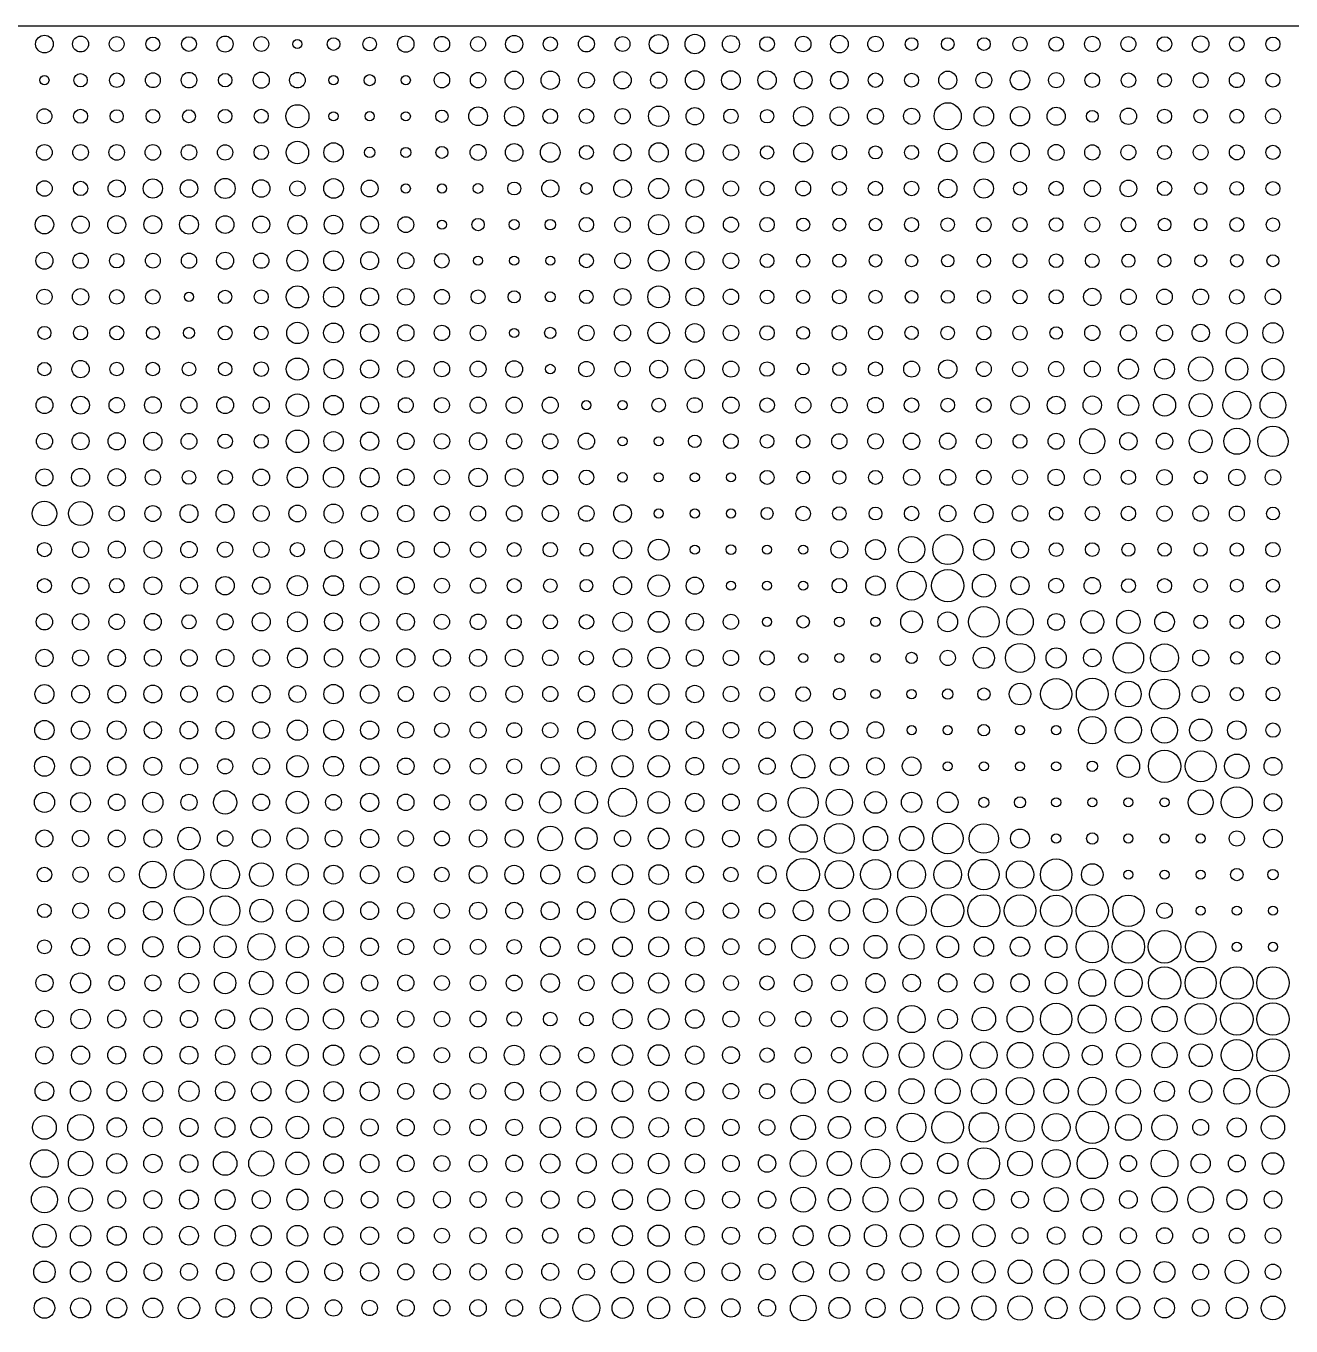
# Model space of a CAD drawing. Header units: millimetres. Extents: x 0 to 15650, y 0 to 8040.
# Drawn here: x 3940 to 5883, y 6044 to 8040 of the extents above; entities that cross this region are included whole.
import ezdxf

# ---------------------------------------------------------------- set-up
doc = ezdxf.new("R2010")
doc.units = ezdxf.units.MM
doc.layers.add('Default', color=7, linetype='Continuous', true_color=0x000000)

msp = doc.modelspace()

# ---------------------------------------------------------------- linework, layer by layer
at = {"layer": 'Default', "color": 0}
msp.add_lwpolyline([(0, 8040), (0, 0), (15650, 0), (15650, 8040)], close=True, dxfattribs=at)
for centre, radius in [((3968, 8012.3), 13.6), ((4245.5, 8012.3), 12.3), ((4523, 8012.3), 12.6), ((4689.5, 8012.3), 13.2), ((4911.4, 8012.3), 14.6), ((4966.9, 8012.3), 15), ((5022.4, 8012.3), 13.1), ((5188.9, 8012.3), 13.6), ((5743.9, 8012.3), 12.6), ((4023.5, 8012.3), 12.2), ((4079, 8012.3), 11.4), ((4134.5, 8012.3), 10.7), ((4190, 8012.3), 11.3), ((4301, 8012.3), 11.4), ((4356.5, 8012.3), 7), ((4412, 8012.3), 9.68), ((4467.5, 8012.3), 10.5), ((4578.5, 8012.3), 11.8), ((4634, 8012.3), 11.4), ((4744.9, 8012.3), 10.9), ((4800.4, 8012.3), 12.2), ((4855.9, 8012.3), 11.4), ((5077.9, 8012.3), 11.3), ((5133.4, 8012.3), 11.9), ((5244.4, 8012.3), 11.9), ((5299.9, 8012.3), 9.68), ((5355.4, 8012.3), 9.75), ((5410.9, 8012.3), 9.75), ((5466.4, 8012.3), 11), ((5521.9, 8012.3), 11.1), ((5577.4, 8012.3), 11.9), ((5632.9, 8012.3), 11.5), ((5688.4, 8012.3), 11.3), ((5799.4, 8012.3), 11.2), ((5854.9, 8012.3), 10.8), ((4023.5, 7956.8), 10.3), ((4079, 7956.8), 11.2), ((4134.5, 7956.8), 11.4), ((4190, 7956.8), 12), ((4245.5, 7956.8), 10.4), ((4301, 7956.8), 12.4), ((4356.5, 7956.8), 12), ((4467.5, 7956.8), 8.55), ((4578.5, 7956.8), 11.8), ((4634, 7956.8), 11.8), ((4689.5, 7956.8), 13.9), ((4744.9, 7956.8), 14.1), ((4800.4, 7956.8), 12.2), ((4855.9, 7956.8), 13.3), ((4911.4, 7956.8), 12.5), ((4966.9, 7956.8), 14.4), ((5022.4, 7956.8), 14.4), ((5077.9, 7956.8), 14.2), ((5133.4, 7956.8), 13.6), ((5188.9, 7956.8), 13.5), ((5244.4, 7956.8), 11.1), ((5299.9, 7956.8), 10.7), ((5355.4, 7956.8), 13.9), ((5410.9, 7956.8), 12.2), ((5466.4, 7956.8), 14.9), ((5521.9, 7956.8), 11.7), ((5577.4, 7956.8), 11.2), ((5632.9, 7956.8), 11.2), ((5688.4, 7956.8), 10.5), ((5743.9, 7956.8), 11.4), ((5799.4, 7956.8), 11.4), ((5854.9, 7956.8), 10.7), ((3968, 7956.8), 7), ((4412, 7956.8), 7), ((4523, 7956.8), 7), ((3968, 7901.4), 11.4), ((4023.5, 7901.4), 10.7), ((4079, 7901.4), 10.1), ((4134.5, 7901.4), 10.5), ((4190, 7901.4), 9.96), ((4245.5, 7901.4), 10.5), ((4301, 7901.4), 10.7), ((4356.5, 7901.4), 17.8), ((4412, 7901.4), 7), ((4467.5, 7901.4), 7.14), ((4523, 7901.4), 7), ((4578.5, 7901.4), 9.54), ((4634, 7901.4), 14.4), ((4689.5, 7901.4), 14.8), ((4744.9, 7901.4), 11.3), ((4800.4, 7901.4), 11.2), ((4855.9, 7901.4), 11.7), ((4911.4, 7901.4), 15.6), ((4966.9, 7901.4), 13.4), ((5022.4, 7901.4), 11.1), ((5077.9, 7901.4), 10.3), ((5133.4, 7901.4), 14.8), ((5188.9, 7901.4), 14.3), ((5244.4, 7901.4), 12.3), ((5299.9, 7901.4), 12.4), ((5355.4, 7901.4), 20.8), ((5410.9, 7901.4), 15), ((5466.4, 7901.4), 14.8), ((5521.9, 7901.4), 13.9), ((5577.4, 7901.4), 9.05), ((5632.9, 7901.4), 12.6), ((5688.4, 7901.4), 10.9), ((5743.9, 7901.4), 10.5), ((5799.4, 7901.4), 10.7), ((5854.9, 7901.4), 11.4), ((3968, 7845.9), 12), ((4023.5, 7845.9), 11.9), ((4079, 7845.9), 11.9), ((4134.5, 7845.9), 11.9), ((4190, 7845.9), 11.8), ((4245.5, 7845.9), 11.7), ((4301, 7845.9), 11.1), ((4356.5, 7845.9), 17.3), ((4412, 7845.9), 14.9), ((4467.5, 7845.9), 7.92), ((4523, 7845.9), 7.78), ((4578.5, 7845.9), 9.12), ((4634, 7845.9), 12.2), ((4689.5, 7845.9), 13.5), ((4744.9, 7845.9), 15.1), ((4800.4, 7845.9), 10.7), ((4855.9, 7845.9), 13.1), ((4911.4, 7845.9), 14.8), ((4966.9, 7845.9), 13.6), ((5022.4, 7845.9), 11.9), ((5077.9, 7845.9), 10.2), ((5133.4, 7845.9), 14.6), ((5188.9, 7845.9), 11.2), ((5244.4, 7845.9), 10.1), ((5299.9, 7845.9), 10.8), ((5355.4, 7845.9), 14), ((5410.9, 7845.9), 15.3), ((5466.4, 7845.9), 14.3), ((5521.9, 7845.9), 12.3), ((5577.4, 7845.9), 11.7), ((5632.9, 7845.9), 11.4), ((5688.4, 7845.9), 10.7), ((5743.9, 7845.9), 11.4), ((5799.4, 7845.9), 11.4), ((5854.9, 7845.9), 10.9), ((4134.5, 7790.5), 14.8), ((4245.5, 7790.5), 15.4), ((4412, 7790.5), 15.1), ((4911.4, 7790.5), 15.5), ((5410.9, 7790.5), 14.8), ((3968, 7790.5), 11.9), ((4023.5, 7790.5), 11), ((4079, 7790.5), 13.2), ((4190, 7790.5), 13.4), ((4301, 7790.5), 13.4), ((4356.5, 7790.5), 11.7), ((4467.5, 7790.5), 12.9), ((4523, 7790.5), 7), ((4578.5, 7790.5), 7), ((4634, 7790.5), 7.49), ((4689.5, 7790.5), 9.96), ((4744.9, 7790.5), 13.2), ((4800.4, 7790.5), 8.98), ((4855.9, 7790.5), 13.6), ((4966.9, 7790.5), 13.6), ((5022.4, 7790.5), 11.7), ((5077.9, 7790.5), 11.1), ((5133.4, 7790.5), 11.4), ((5188.9, 7790.5), 10.8), ((5244.4, 7790.5), 11), ((5299.9, 7790.5), 11.2), ((5355.4, 7790.5), 14.2), ((5466.4, 7790.5), 10), ((5521.9, 7790.5), 11), ((5577.4, 7790.5), 12.4), ((5632.9, 7790.5), 12.8), ((5688.4, 7790.5), 11), ((5743.9, 7790.5), 9.47), ((5799.4, 7790.5), 10.5), ((5854.9, 7790.5), 10.7), ((3968, 7735), 14.2), ((4023.5, 7735), 13.2), ((4079, 7735), 13.8), ((4134.5, 7735), 13.8), ((4190, 7735), 14.5), ((4245.5, 7735), 13.6), ((4301, 7735), 13.1), ((4356.5, 7735), 14.5), ((4412, 7735), 14.3), ((4467.5, 7735), 13.4), ((4523, 7735), 12.2), ((4800.4, 7735), 11.1), ((4855.9, 7735), 11.9), ((4911.4, 7735), 15.6), ((4966.9, 7735), 13.5), ((5022.4, 7735), 11.6), ((5077.9, 7735), 11.1), ((5133.4, 7735), 10), ((5299.9, 7735), 10.8), ((5355.4, 7735), 10.4), ((5410.9, 7735), 11.2), ((5466.4, 7735), 10.8), ((5521.9, 7735), 10.5), ((5577.4, 7735), 11.4), ((5632.9, 7735), 11.2), ((5799.4, 7735), 10.7), ((5854.9, 7735), 10.3), ((4578.5, 7735), 7), ((4634, 7735), 9.47), ((4689.5, 7735), 7.78), ((4744.9, 7735), 8.06), ((5188.9, 7735), 9.96), ((5244.4, 7735), 9.68), ((5688.4, 7735), 9.75), ((5743.9, 7735), 9.54), ((3968, 7679.6), 13.1), ((4023.5, 7679.6), 11.7), ((4079, 7679.6), 11.1), ((4134.5, 7679.6), 11.4), ((4190, 7679.6), 11.7), ((4245.5, 7679.6), 13.1), ((4301, 7679.6), 11.7), ((4356.5, 7679.6), 16), ((4412, 7679.6), 15.1), ((4467.5, 7679.6), 13.8), ((4523, 7679.6), 12.4), ((4578.5, 7679.6), 11.2), ((4634, 7679.6), 7), ((4689.5, 7679.6), 7), ((4744.9, 7679.6), 7), ((4800.4, 7679.6), 10.7), ((4855.9, 7679.6), 12), ((4911.4, 7679.6), 16), ((4966.9, 7679.6), 14), ((5022.4, 7679.6), 12), ((5077.9, 7679.6), 10.5), ((5133.4, 7679.6), 10.1), ((5188.9, 7679.6), 10.1), ((5244.4, 7679.6), 9.68), ((5299.9, 7679.6), 9.33), ((5355.4, 7679.6), 9.47), ((5410.9, 7679.6), 10.2), ((5466.4, 7679.6), 10.7), ((5521.9, 7679.6), 10.5), ((5577.4, 7679.6), 10.5), ((5632.9, 7679.6), 10.1), ((5688.4, 7679.6), 9.82), ((5743.9, 7679.6), 9.19), ((5799.4, 7679.6), 9.68), ((5854.9, 7679.6), 9.26), ((3968, 7624.1), 11.7), ((4023.5, 7624.1), 12.6), ((4079, 7624.1), 11.2), ((4134.5, 7624.1), 11.2), ((4190, 7624.1), 7), ((4245.5, 7624.1), 10.3), ((4301, 7624.1), 10.7), ((4356.5, 7624.1), 17), ((4412, 7624.1), 15.4), ((4467.5, 7624.1), 13.8), ((4523, 7624.1), 12.7), ((4578.5, 7624.1), 11.4), ((4634, 7624.1), 10.7), ((4689.5, 7624.1), 9.33), ((4744.9, 7624.1), 7.64), ((4800.4, 7624.1), 10.4), ((4855.9, 7624.1), 12.8), ((4911.4, 7624.1), 16.7), ((4966.9, 7624.1), 13.8), ((5022.4, 7624.1), 11.8), ((5077.9, 7624.1), 10.5), ((5133.4, 7624.1), 10.2), ((5188.9, 7624.1), 10.7), ((5244.4, 7624.1), 10.1), ((5299.9, 7624.1), 9.68), ((5355.4, 7624.1), 9.89), ((5410.9, 7624.1), 9.96), ((5466.4, 7624.1), 10.8), ((5521.9, 7624.1), 10.9), ((5577.4, 7624.1), 13.3), ((5632.9, 7624.1), 11.9), ((5688.4, 7624.1), 11.9), ((5743.9, 7624.1), 12), ((5799.4, 7624.1), 11.2), ((5854.9, 7624.1), 11.8), ((3968, 7568.7), 10), ((4023.5, 7568.7), 10.8), ((4079, 7568.7), 10.7), ((4134.5, 7568.7), 9.96), ((4190, 7568.7), 8.62), ((4245.5, 7568.7), 10.7), ((4301, 7568.7), 10.5), ((4356.5, 7568.7), 16.4), ((4412, 7568.7), 15.2), ((4467.5, 7568.7), 14), ((4523, 7568.7), 12.6), ((4578.5, 7568.7), 11.8), ((4634, 7568.7), 11.9), ((4689.5, 7568.7), 7), ((4744.9, 7568.7), 8.62), ((4800.4, 7568.7), 11.9), ((4855.9, 7568.7), 12.4), ((4911.4, 7568.7), 16.4), ((4966.9, 7568.7), 14.3), ((5022.4, 7568.7), 11.9), ((5077.9, 7568.7), 11.1), ((5133.4, 7568.7), 9.82), ((5188.9, 7568.7), 11.2), ((5244.4, 7568.7), 10.7), ((5299.9, 7568.7), 10.2), ((5355.4, 7568.7), 10.4), ((5410.9, 7568.7), 10.8), ((5466.4, 7568.7), 11), ((5521.9, 7568.7), 9.61), ((5577.4, 7568.7), 11.7), ((5632.9, 7568.7), 12.2), ((5688.4, 7568.7), 12.3), ((5743.9, 7568.7), 13.3), ((5799.4, 7568.7), 16), ((5854.9, 7568.7), 15.6), ((4023.5, 7513.2), 13.2), ((4356.5, 7513.2), 17), ((4412, 7513.2), 14.8), ((4467.5, 7513.2), 13.9), ((4523, 7513.2), 12.7), ((4634, 7513.2), 12.2), ((4689.5, 7513.2), 12.9), ((4911.4, 7513.2), 13.6), ((4966.9, 7513.2), 14.6), ((5022.4, 7513.2), 12.3), ((5299.9, 7513.2), 12.2), ((5355.4, 7513.2), 14.1), ((5577.4, 7513.2), 12.2), ((5632.9, 7513.2), 15.3), ((5688.4, 7513.2), 15.3), ((5743.9, 7513.2), 18.6), ((5799.4, 7513.2), 17), ((5854.9, 7513.2), 16.8), ((3968, 7513.2), 10.3), ((4079, 7513.2), 10.4), ((4134.5, 7513.2), 10.4), ((4190, 7513.2), 10.4), ((4245.5, 7513.2), 10.4), ((4301, 7513.2), 11.2), ((4578.5, 7513.2), 11.8), ((4744.9, 7513.2), 7.35), ((4800.4, 7513.2), 11.8), ((4855.9, 7513.2), 11.8), ((5077.9, 7513.2), 11.1), ((5133.4, 7513.2), 9.05), ((5188.9, 7513.2), 10.1), ((5244.4, 7513.2), 10.9), ((5410.9, 7513.2), 11.4), ((5466.4, 7513.2), 11.4), ((5521.9, 7513.2), 11.7), ((3968, 7457.8), 12.9), ((4023.5, 7457.8), 13.7), ((4079, 7457.8), 11.8), ((4134.5, 7457.8), 12.8), ((4190, 7457.8), 12.3), ((4245.5, 7457.8), 12.9), ((4301, 7457.8), 12.4), ((4356.5, 7457.8), 17.3), ((4412, 7457.8), 15), ((4467.5, 7457.8), 13.8), ((4523, 7457.8), 11.4), ((4578.5, 7457.8), 11.6), ((4634, 7457.8), 12.3), ((4689.5, 7457.8), 12.4), ((4744.9, 7457.8), 12.3), ((4911.4, 7457.8), 10.5), ((4966.9, 7457.8), 11.5), ((5022.4, 7457.8), 12.5), ((5077.9, 7457.8), 11.2), ((5133.4, 7457.8), 11.8), ((5188.9, 7457.8), 12), ((5244.4, 7457.8), 12), ((5299.9, 7457.8), 11.2), ((5355.4, 7457.8), 10.5), ((5410.9, 7457.8), 11.2), ((5466.4, 7457.8), 14.1), ((5521.9, 7457.8), 13.8), ((5577.4, 7457.8), 14.1), ((5632.9, 7457.8), 15.9), ((5688.4, 7457.8), 16.9), ((5743.9, 7457.8), 17.7), ((5799.4, 7457.8), 21.3), ((5854.9, 7457.8), 19.8), ((4800.4, 7457.8), 7), ((4855.9, 7457.8), 7), ((5854.9, 7402.3), 23.4), ((3968, 7402.3), 12.4), ((4023.5, 7402.3), 13.1), ((4079, 7402.3), 13.2), ((4134.5, 7402.3), 14), ((4190, 7402.3), 12.2), ((4245.5, 7402.3), 11.1), ((4301, 7402.3), 10.7), ((4356.5, 7402.3), 17.3), ((4412, 7402.3), 14.9), ((4467.5, 7402.3), 14.1), ((4523, 7402.3), 12.7), ((4578.5, 7402.3), 11.9), ((4634, 7402.3), 13.1), ((4689.5, 7402.3), 11.7), ((4744.9, 7402.3), 11.7), ((4800.4, 7402.3), 12.5), ((4855.9, 7402.3), 7), ((4911.4, 7402.3), 7), ((4966.9, 7402.3), 9.68), ((5022.4, 7402.3), 11.3), ((5077.9, 7402.3), 10.5), ((5133.4, 7402.3), 10.4), ((5188.9, 7402.3), 11.7), ((5244.4, 7402.3), 11.9), ((5299.9, 7402.3), 12.6), ((5355.4, 7402.3), 12.5), ((5410.9, 7402.3), 11.4), ((5466.4, 7402.3), 10.7), ((5521.9, 7402.3), 12.3), ((5577.4, 7402.3), 19.3), ((5632.9, 7402.3), 13.4), ((5688.4, 7402.3), 12.5), ((5743.9, 7402.3), 17.5), ((5799.4, 7402.3), 20), ((3968, 7346.9), 13.1), ((4023.5, 7346.9), 13.8), ((4079, 7346.9), 13.4), ((4134.5, 7346.9), 11.7), ((4190, 7346.9), 10.5), ((4245.5, 7346.9), 11.1), ((4301, 7346.9), 12.8), ((4356.5, 7346.9), 15.6), ((4412, 7346.9), 15.5), ((4467.5, 7346.9), 14.6), ((4523, 7346.9), 12.7), ((4578.5, 7346.9), 11.4), ((4634, 7346.9), 14.1), ((4689.5, 7346.9), 13.6), ((4744.9, 7346.9), 11.3), ((4800.4, 7346.9), 11.2), ((4855.9, 7346.9), 7.35), ((4911.4, 7346.9), 7), ((4966.9, 7346.9), 7), ((5022.4, 7346.9), 7.07), ((5077.9, 7346.9), 10.7), ((5133.4, 7346.9), 9.68), ((5188.9, 7346.9), 10.2), ((5244.4, 7346.9), 10.7), ((5299.9, 7346.9), 12.4), ((5355.4, 7346.9), 12.2), ((5410.9, 7346.9), 11.3), ((5466.4, 7346.9), 11.4), ((5521.9, 7346.9), 12.5), ((5577.4, 7346.9), 12.3), ((5632.9, 7346.9), 11), ((5688.4, 7346.9), 11.9), ((5743.9, 7346.9), 10), ((5799.4, 7346.9), 12.5), ((5854.9, 7346.9), 11.9), ((3968, 7291.4), 18.9), ((4023.5, 7291.4), 18.4), ((4412, 7291.4), 14.6), ((4079, 7291.4), 11.6), ((4134.5, 7291.4), 12.3), ((4190, 7291.4), 13.8), ((4245.5, 7291.4), 13.9), ((4301, 7291.4), 12.2), ((4356.5, 7291.4), 12.9), ((4467.5, 7291.4), 12.4), ((4523, 7291.4), 12.6), ((4578.5, 7291.4), 11.4), ((4634, 7291.4), 11.6), ((4689.5, 7291.4), 11.9), ((4744.9, 7291.4), 12.4), ((4800.4, 7291.4), 11.9), ((4855.9, 7291.4), 13.6), ((4911.4, 7291.4), 7), ((4966.9, 7291.4), 7), ((5022.4, 7291.4), 7), ((5077.9, 7291.4), 9.26), ((5133.4, 7291.4), 11.2), ((5188.9, 7291.4), 10.4), ((5244.4, 7291.4), 9.89), ((5299.9, 7291.4), 11.1), ((5355.4, 7291.4), 12.6), ((5410.9, 7291.4), 14.2), ((5466.4, 7291.4), 11.9), ((5521.9, 7291.4), 10.3), ((5577.4, 7291.4), 11), ((5632.9, 7291.4), 11.1), ((5688.4, 7291.4), 11.8), ((5743.9, 7291.4), 11.9), ((5799.4, 7291.4), 11.5), ((5854.9, 7291.4), 9.89), ((3968, 7236), 10.9), ((4023.5, 7236), 12.3), ((4079, 7236), 13.1), ((4134.5, 7236), 13.4), ((4190, 7236), 12.6), ((4245.5, 7236), 11.7), ((4301, 7236), 11.9), ((4356.5, 7236), 10.9), ((4412, 7236), 13.6), ((4467.5, 7236), 13.9), ((4523, 7236), 12.6), ((4578.5, 7236), 11.6), ((4634, 7236), 11.7), ((4689.5, 7236), 10.7), ((4744.9, 7236), 11.1), ((4800.4, 7236), 10.1), ((4855.9, 7236), 14), ((4911.4, 7236), 16), ((5188.9, 7236), 13), ((5244.4, 7236), 15.3), ((5299.9, 7236), 20.1), ((5355.4, 7236), 23), ((5410.9, 7236), 16), ((5466.4, 7236), 12.9), ((5521.9, 7236), 10.6), ((5577.4, 7236), 10.5), ((5632.9, 7236), 10.1), ((5688.4, 7236), 10.2), ((5743.9, 7236), 10.2), ((5799.4, 7236), 10.3), ((5854.9, 7236), 11.1), ((4966.9, 7236), 7.07), ((5022.4, 7236), 7.56), ((5077.9, 7236), 7), ((5133.4, 7236), 7), ((3968, 7180.6), 10.8), ((4023.5, 7180.6), 12.7), ((4079, 7180.6), 11.2), ((4134.5, 7180.6), 13.6), ((4190, 7180.6), 12.9), ((4245.5, 7180.6), 14.1), ((4301, 7180.6), 13.2), ((4356.5, 7180.6), 15.5), ((4412, 7180.6), 15.3), ((4467.5, 7180.6), 14.3), ((4523, 7180.6), 13.1), ((4578.5, 7180.6), 11.4), ((4634, 7180.6), 11.7), ((4689.5, 7180.6), 10.8), ((4744.9, 7180.6), 10.4), ((4800.4, 7180.6), 9.68), ((4855.9, 7180.6), 13.8), ((4911.4, 7180.6), 16.5), ((4966.9, 7180.6), 13.1), ((5022.4, 7180.6), 7), ((5077.9, 7180.6), 7), ((5133.4, 7180.6), 7), ((5188.9, 7180.6), 11.2), ((5244.4, 7180.6), 15), ((5299.9, 7180.6), 22.1), ((5355.4, 7180.6), 24.8), ((5410.9, 7180.6), 17.6), ((5466.4, 7180.6), 14), ((5521.9, 7180.6), 11.4), ((5577.4, 7180.6), 12.6), ((5632.9, 7180.6), 10.7), ((5688.4, 7180.6), 10.9), ((5743.9, 7180.6), 10.3), ((5799.4, 7180.6), 9.82), ((5854.9, 7180.6), 10), ((5410.9, 7125.1), 23.4), ((3968, 7125.1), 12.5), ((4023.5, 7125.1), 12.6), ((4079, 7125.1), 11.9), ((4134.5, 7125.1), 12.9), ((4190, 7125.1), 11), ((4245.5, 7125.1), 12.3), ((4301, 7125.1), 13.9), ((4356.5, 7125.1), 15.2), ((4412, 7125.1), 13.7), ((4467.5, 7125.1), 14.1), ((4523, 7125.1), 13.3), ((4578.5, 7125.1), 11.7), ((4634, 7125.1), 12), ((4689.5, 7125.1), 10.9), ((4744.9, 7125.1), 10.9), ((4800.4, 7125.1), 11.2), ((4855.9, 7125.1), 14.7), ((4911.4, 7125.1), 16), ((4966.9, 7125.1), 13.3), ((5022.4, 7125.1), 11.7), ((5077.9, 7125.1), 7), ((5133.4, 7125.1), 9.54), ((5188.9, 7125.1), 7.42), ((5244.4, 7125.1), 7), ((5299.9, 7125.1), 16.7), ((5355.4, 7125.1), 15.2), ((5466.4, 7125.1), 20.4), ((5521.9, 7125.1), 12.8), ((5577.4, 7125.1), 17.5), ((5632.9, 7125.1), 18), ((5688.4, 7125.1), 15.1), ((5743.9, 7125.1), 10.3), ((5799.4, 7125.1), 10.3), ((5854.9, 7125.1), 10.2), ((5466.4, 7069.7), 22.3), ((5632.9, 7069.7), 23.4), ((5688.4, 7069.7), 21.5), ((3968, 7069.7), 13.2), ((4023.5, 7069.7), 12.2), ((4079, 7069.7), 13.3), ((4134.5, 7069.7), 13), ((4190, 7069.7), 12.7), ((4245.5, 7069.7), 13.4), ((4301, 7069.7), 12.7), ((4356.5, 7069.7), 15.1), ((4412, 7069.7), 14), ((4467.5, 7069.7), 14.4), ((4523, 7069.7), 14), ((4578.5, 7069.7), 13), ((4634, 7069.7), 13.1), ((4689.5, 7069.7), 13.4), ((4744.9, 7069.7), 11.9), ((4800.4, 7069.7), 10.9), ((4855.9, 7069.7), 14.2), ((4911.4, 7069.7), 16.5), ((4966.9, 7069.7), 12.9), ((5022.4, 7069.7), 11.8), ((5077.9, 7069.7), 11), ((5133.4, 7069.7), 7), ((5188.9, 7069.7), 7), ((5244.4, 7069.7), 7), ((5299.9, 7069.7), 8.69), ((5355.4, 7069.7), 11.7), ((5410.9, 7069.7), 16.3), ((5521.9, 7069.7), 15.5), ((5577.4, 7069.7), 13.5), ((5743.9, 7069.7), 12.3), ((5799.4, 7069.7), 9.68), ((5854.9, 7069.7), 10.2), ((3968, 7014.2), 14.6), ((4023.5, 7014.2), 13.5), ((4079, 7014.2), 13.6), ((4134.5, 7014.2), 13.7), ((4190, 7014.2), 12.6), ((4301, 7014.2), 13.6), ((4356.5, 7014.2), 12.9), ((4412, 7014.2), 14.9), ((4467.5, 7014.2), 14.2), ((4689.5, 7014.2), 12.6), ((4800.4, 7014.2), 12.2), ((4855.9, 7014.2), 14.6), ((4911.4, 7014.2), 15.7), ((4966.9, 7014.2), 13.4), ((5466.4, 7014.2), 16.6), ((5521.9, 7014.2), 23.9), ((5577.4, 7014.2), 24.5), ((5632.9, 7014.2), 19.7), ((5688.4, 7014.2), 23), ((5743.9, 7014.2), 13.1), ((4245.5, 7014.2), 12.2), ((4523, 7014.2), 11.6), ((4578.5, 7014.2), 11.4), ((4634, 7014.2), 11.9), ((4744.9, 7014.2), 11.6), ((5022.4, 7014.2), 11.9), ((5077.9, 7014.2), 11.2), ((5133.4, 7014.2), 11.3), ((5188.9, 7014.2), 8.98), ((5244.4, 7014.2), 7), ((5299.9, 7014.2), 7.14), ((5355.4, 7014.2), 7.92), ((5410.9, 7014.2), 9.47), ((5799.4, 7014.2), 10.2), ((5854.9, 7014.2), 10.5), ((3968, 6958.8), 14.9), ((4023.5, 6958.8), 14), ((4079, 6958.8), 14.3), ((4134.5, 6958.8), 13.1), ((4190, 6958.8), 13.6), ((4245.5, 6958.8), 13.8), ((4301, 6958.8), 12.8), ((4356.5, 6958.8), 15.5), ((4412, 6958.8), 15.1), ((4467.5, 6958.8), 13.9), ((4523, 6958.8), 12.3), ((4578.5, 6958.8), 11.2), ((4634, 6958.8), 12.3), ((4689.5, 6958.8), 11.4), ((4744.9, 6958.8), 11.7), ((4800.4, 6958.8), 13.4), ((4855.9, 6958.8), 15.3), ((4911.4, 6958.8), 15), ((4966.9, 6958.8), 13.2), ((5022.4, 6958.8), 11.9), ((5077.9, 6958.8), 12.5), ((5133.4, 6958.8), 13.8), ((5188.9, 6958.8), 13.4), ((5244.4, 6958.8), 12.8), ((5410.9, 6958.8), 8.76), ((5577.4, 6958.8), 21), ((5632.9, 6958.8), 20.1), ((5688.4, 6958.8), 19.8), ((5743.9, 6958.8), 17), ((5799.4, 6958.8), 14.3), ((5854.9, 6958.8), 11), ((5299.9, 6958.8), 7), ((5355.4, 6958.8), 7), ((5466.4, 6958.8), 7), ((5521.9, 6958.8), 7), ((5688.4, 6903.3), 24.9), ((5743.9, 6903.3), 23.7), ((3968, 6903.3), 15.3), ((4023.5, 6903.3), 14.6), ((4079, 6903.3), 14.1), ((4134.5, 6903.3), 13.8), ((4190, 6903.3), 13.1), ((4245.5, 6903.3), 11.6), ((4301, 6903.3), 12.9), ((4356.5, 6903.3), 16.4), ((4412, 6903.3), 15.2), ((4467.5, 6903.3), 14.1), ((4523, 6903.3), 12.7), ((4578.5, 6903.3), 11.7), ((4634, 6903.3), 12), ((4689.5, 6903.3), 11.4), ((4744.9, 6903.3), 13.5), ((4800.4, 6903.3), 15), ((4855.9, 6903.3), 16.4), ((4911.4, 6903.3), 16.4), ((4966.9, 6903.3), 13.6), ((5022.4, 6903.3), 12.3), ((5077.9, 6903.3), 12.6), ((5133.4, 6903.3), 17.9), ((5188.9, 6903.3), 14), ((5244.4, 6903.3), 13.4), ((5299.9, 6903.3), 14.3), ((5355.4, 6903.3), 7), ((5410.9, 6903.3), 7), ((5466.4, 6903.3), 7), ((5521.9, 6903.3), 7), ((5577.4, 6903.3), 7.92), ((5632.9, 6903.3), 17.2), ((5799.4, 6903.3), 18.8), ((5854.9, 6903.3), 13.7), ((4855.9, 6847.9), 21.6), ((5133.4, 6847.9), 23), ((5188.9, 6847.9), 20.3), ((5743.9, 6847.9), 19.1), ((5799.4, 6847.9), 23.8), ((3968, 6847.9), 15.5), ((4023.5, 6847.9), 15.1), ((4079, 6847.9), 12.7), ((4134.5, 6847.9), 15.5), ((4190, 6847.9), 12.4), ((4245.5, 6847.9), 17.9), ((4301, 6847.9), 12.7), ((4356.5, 6847.9), 17), ((4412, 6847.9), 12.2), ((4467.5, 6847.9), 14.1), ((4523, 6847.9), 12.6), ((4578.5, 6847.9), 11.6), ((4634, 6847.9), 12.2), ((4689.5, 6847.9), 12.7), ((4744.9, 6847.9), 16.4), ((4800.4, 6847.9), 17), ((4911.4, 6847.9), 16.7), ((4966.9, 6847.9), 14.1), ((5022.4, 6847.9), 12.7), ((5077.9, 6847.9), 13.9), ((5244.4, 6847.9), 16.7), ((5299.9, 6847.9), 15.6), ((5355.4, 6847.9), 15.8), ((5410.9, 6847.9), 7.78), ((5466.4, 6847.9), 8.62), ((5521.9, 6847.9), 7), ((5577.4, 6847.9), 7.07), ((5632.9, 6847.9), 7), ((5688.4, 6847.9), 7), ((5854.9, 6847.9), 13.5), ((4190, 6792.4), 17.2), ((4356.5, 6792.4), 16.2), ((4744.9, 6792.4), 18.9), ((4800.4, 6792.4), 16.6), ((4911.4, 6792.4), 16), ((5133.4, 6792.4), 21.2), ((5188.9, 6792.4), 22.9), ((5244.4, 6792.4), 18.6), ((5299.9, 6792.4), 18.6), ((5355.4, 6792.4), 23.5), ((5410.9, 6792.4), 22.6), ((5466.4, 6792.4), 14.6), ((3968, 6792.4), 13.1), ((4023.5, 6792.4), 12.6), ((4079, 6792.4), 12.9), ((4134.5, 6792.4), 13.8), ((4245.5, 6792.4), 11.9), ((4301, 6792.4), 13.8), ((4412, 6792.4), 12.8), ((4467.5, 6792.4), 14), ((4523, 6792.4), 11.8), ((4578.5, 6792.4), 11.4), ((4634, 6792.4), 13.3), ((4689.5, 6792.4), 13.8), ((4855.9, 6792.4), 12.4), ((4966.9, 6792.4), 13.6), ((5022.4, 6792.4), 12.8), ((5077.9, 6792.4), 13.5), ((5521.9, 6792.4), 7), ((5577.4, 6792.4), 8.76), ((5632.9, 6792.4), 7), ((5688.4, 6792.4), 7), ((5743.9, 6792.4), 7), ((5799.4, 6792.4), 11.7), ((5854.9, 6792.4), 14.3), ((3968, 6737), 11.3), ((4023.5, 6737), 11.7), ((4079, 6737), 11.4), ((4134.5, 6737), 20.5), ((4190, 6737), 22.9), ((4245.5, 6737), 22), ((4301, 6737), 18.1), ((4356.5, 6737), 16.8), ((4412, 6737), 14.5), ((4467.5, 6737), 14.2), ((4523, 6737), 12.3), ((4578.5, 6737), 11.2), ((4634, 6737), 13.6), ((4689.5, 6737), 14.3), ((4744.9, 6737), 14.7), ((4800.4, 6737), 13.1), ((4855.9, 6737), 15.5), ((4911.4, 6737), 15.1), ((4966.9, 6737), 13.1), ((5022.4, 6737), 11.2), ((5077.9, 6737), 13.9), ((5133.4, 6737), 24.9), ((5188.9, 6737), 21.6), ((5244.4, 6737), 23), ((5299.9, 6737), 21.4), ((5355.4, 6737), 21.3), ((5410.9, 6737), 23.4), ((5466.4, 6737), 21), ((5521.9, 6737), 24.2), ((5577.4, 6737), 16.6), ((5632.9, 6737), 7), ((5688.4, 6737), 7), ((5743.9, 6737), 7), ((5799.4, 6737), 9.54), ((5854.9, 6737), 7.99), ((3968, 6681.5), 10.5), ((4023.5, 6681.5), 11.9), ((4079, 6681.5), 12.2), ((4134.5, 6681.5), 14.4), ((4190, 6681.5), 22), ((4245.5, 6681.5), 22.8), ((4301, 6681.5), 17.6), ((4356.5, 6681.5), 16.7), ((4412, 6681.5), 15), ((4467.5, 6681.5), 13.7), ((4523, 6681.5), 12.5), ((4578.5, 6681.5), 11.4), ((4634, 6681.5), 13.1), ((4689.5, 6681.5), 12.9), ((4744.9, 6681.5), 13.9), ((4800.4, 6681.5), 13.7), ((4855.9, 6681.5), 17.9), ((4911.4, 6681.5), 15.2), ((4966.9, 6681.5), 13.3), ((5022.4, 6681.5), 11.7), ((5077.9, 6681.5), 11.8), ((5133.4, 6681.5), 15.3), ((5188.9, 6681.5), 15.7), ((5244.4, 6681.5), 18.5), ((5299.9, 6681.5), 22.5), ((5355.4, 6681.5), 24.7), ((5410.9, 6681.5), 24.6), ((5466.4, 6681.5), 24.4), ((5521.9, 6681.5), 24), ((5577.4, 6681.5), 24.9), ((5632.9, 6681.5), 24.1), ((5688.4, 6681.5), 11.9), ((5743.9, 6681.5), 7), ((5799.4, 6681.5), 7), ((5854.9, 6681.5), 7), ((5577.4, 6626.1), 24.6), ((5632.9, 6626.1), 24.9), ((5688.4, 6626.1), 25), ((5743.9, 6626.1), 23.3), ((3968, 6626.1), 10.7), ((4023.5, 6626.1), 13.7), ((4079, 6626.1), 12.9), ((4134.5, 6626.1), 15.6), ((4190, 6626.1), 16.7), ((4245.5, 6626.1), 16.9), ((4301, 6626.1), 20.6), ((4356.5, 6626.1), 16.9), ((4412, 6626.1), 15.3), ((4467.5, 6626.1), 13.4), ((4523, 6626.1), 12.2), ((4578.5, 6626.1), 11.9), ((4634, 6626.1), 11.7), ((4689.5, 6626.1), 11.2), ((4744.9, 6626.1), 15), ((4800.4, 6626.1), 12.5), ((4855.9, 6626.1), 15), ((4911.4, 6626.1), 15.3), ((4966.9, 6626.1), 14.3), ((5022.4, 6626.1), 12.3), ((5077.9, 6626.1), 12.4), ((5133.4, 6626.1), 17.7), ((5188.9, 6626.1), 13.7), ((5244.4, 6626.1), 17.6), ((5299.9, 6626.1), 18.9), ((5355.4, 6626.1), 16.7), ((5410.9, 6626.1), 14.9), ((5466.4, 6626.1), 14.9), ((5521.9, 6626.1), 16.5), ((5799.4, 6626.1), 7), ((5854.9, 6626.1), 7), ((4301, 6570.6), 18), ((4356.5, 6570.6), 16.7), ((5577.4, 6570.6), 20.5), ((5632.9, 6570.6), 21), ((5688.4, 6570.6), 24.9), ((5743.9, 6570.6), 24), ((5799.4, 6570.6), 25), ((5854.9, 6570.6), 25), ((3968, 6570.6), 13.2), ((4023.5, 6570.6), 15.4), ((4079, 6570.6), 11.7), ((4134.5, 6570.6), 12.3), ((4190, 6570.6), 15), ((4245.5, 6570.6), 16.5), ((4412, 6570.6), 14.7), ((4467.5, 6570.6), 12.4), ((4523, 6570.6), 12.4), ((4578.5, 6570.6), 11.4), ((4634, 6570.6), 11.9), ((4689.5, 6570.6), 12.2), ((4744.9, 6570.6), 14.2), ((4800.4, 6570.6), 11.9), ((4855.9, 6570.6), 15.8), ((4911.4, 6570.6), 15.5), ((4966.9, 6570.6), 13.9), ((5022.4, 6570.6), 11.4), ((5077.9, 6570.6), 10.9), ((5133.4, 6570.6), 13.4), ((5188.9, 6570.6), 12), ((5244.4, 6570.6), 14.7), ((5299.9, 6570.6), 13.5), ((5355.4, 6570.6), 14.1), ((5410.9, 6570.6), 14.2), ((5466.4, 6570.6), 14.1), ((5521.9, 6570.6), 16.5), ((3968, 6515.2), 13.5), ((4023.5, 6515.2), 15), ((4079, 6515.2), 13.8), ((4134.5, 6515.2), 13.4), ((4190, 6515.2), 13.2), ((4245.5, 6515.2), 14.6), ((4301, 6515.2), 17), ((4356.5, 6515.2), 16.7), ((4412, 6515.2), 15.5), ((4467.5, 6515.2), 12.9), ((4523, 6515.2), 12.5), ((4634, 6515.2), 12.2), ((4855.9, 6515.2), 14.8), ((4911.4, 6515.2), 16), ((4966.9, 6515.2), 14.2), ((5022.4, 6515.2), 12.3), ((5188.9, 6515.2), 12.2), ((5244.4, 6515.2), 17.6), ((5299.9, 6515.2), 20.9), ((5355.4, 6515.2), 15), ((5410.9, 6515.2), 18), ((5466.4, 6515.2), 19.9), ((5521.9, 6515.2), 24.2), ((5577.4, 6515.2), 21.5), ((5632.9, 6515.2), 19.6), ((5688.4, 6515.2), 19.4), ((5743.9, 6515.2), 23.7), ((5799.4, 6515.2), 24.9), ((5854.9, 6515.2), 24.9), ((4578.5, 6515.2), 11.9), ((4689.5, 6515.2), 11.2), ((4744.9, 6515.2), 10.5), ((4800.4, 6515.2), 10.5), ((5077.9, 6515.2), 11.4), ((5133.4, 6515.2), 11.7), ((3968, 6459.7), 13.3), ((4023.5, 6459.7), 13.9), ((4079, 6459.7), 13.7), ((4134.5, 6459.7), 13.7), ((4190, 6459.7), 13.8), ((4245.5, 6459.7), 14.7), ((4301, 6459.7), 14.2), ((4356.5, 6459.7), 16.7), ((4412, 6459.7), 15.6), ((4467.5, 6459.7), 14.4), ((4523, 6459.7), 12.5), ((4578.5, 6459.7), 11.7), ((4634, 6459.7), 12.7), ((4689.5, 6459.7), 15.3), ((4744.9, 6459.7), 14.8), ((4800.4, 6459.7), 11.9), ((4855.9, 6459.7), 15.7), ((4911.4, 6459.7), 16), ((4966.9, 6459.7), 14.1), ((5022.4, 6459.7), 12.9), ((5077.9, 6459.7), 11.1), ((5133.4, 6459.7), 12.4), ((5188.9, 6459.7), 11.8), ((5244.4, 6459.7), 18.8), ((5299.9, 6459.7), 18.9), ((5355.4, 6459.7), 21.8), ((5410.9, 6459.7), 20.3), ((5466.4, 6459.7), 19.7), ((5521.9, 6459.7), 19.5), ((5577.4, 6459.7), 15.3), ((5632.9, 6459.7), 18.4), ((5688.4, 6459.7), 19.3), ((5743.9, 6459.7), 17.5), ((5799.4, 6459.7), 23.9), ((5854.9, 6459.7), 25), ((5854.9, 6404.3), 24.8), ((3968, 6404.3), 14.3), ((4023.5, 6404.3), 15.6), ((4079, 6404.3), 14.8), ((4134.5, 6404.3), 15.3), ((4190, 6404.3), 15.6), ((4245.5, 6404.3), 14.7), ((4301, 6404.3), 14.8), ((4356.5, 6404.3), 17), ((4412, 6404.3), 14.9), ((4467.5, 6404.3), 14.5), ((4523, 6404.3), 12.3), ((4578.5, 6404.3), 12.2), ((4634, 6404.3), 11.9), ((4689.5, 6404.3), 13.8), ((4744.9, 6404.3), 15), ((4800.4, 6404.3), 14.6), ((4855.9, 6404.3), 15.8), ((4911.4, 6404.3), 14.9), ((4966.9, 6404.3), 13.7), ((5022.4, 6404.3), 12), ((5077.9, 6404.3), 11.6), ((5133.4, 6404.3), 18.5), ((5188.9, 6404.3), 17.1), ((5244.4, 6404.3), 15.5), ((5299.9, 6404.3), 19.3), ((5355.4, 6404.3), 19), ((5410.9, 6404.3), 19.1), ((5466.4, 6404.3), 21), ((5521.9, 6404.3), 18.8), ((5577.4, 6404.3), 21.5), ((5632.9, 6404.3), 18.6), ((5688.4, 6404.3), 15.3), ((5743.9, 6404.3), 17), ((5799.4, 6404.3), 19.8), ((4023.5, 6348.8), 19.8), ((5299.9, 6348.8), 22), ((5355.4, 6348.8), 24.2), ((5410.9, 6348.8), 22.6), ((5466.4, 6348.8), 21.8), ((5521.9, 6348.8), 21.3), ((5577.4, 6348.8), 24.8), ((5632.9, 6348.8), 19.8), ((5688.4, 6348.8), 19.4), ((3968, 6348.8), 18.2), ((4079, 6348.8), 14.8), ((4134.5, 6348.8), 14.3), ((4190, 6348.8), 14), ((4245.5, 6348.8), 15.1), ((4301, 6348.8), 15.9), ((4356.5, 6348.8), 17.2), ((4412, 6348.8), 15.1), ((4467.5, 6348.8), 13.1), ((4523, 6348.8), 13), ((4578.5, 6348.8), 11.9), ((4634, 6348.8), 12.6), ((4689.5, 6348.8), 12.6), ((4744.9, 6348.8), 15.6), ((4800.4, 6348.8), 15.2), ((4855.9, 6348.8), 16.4), ((4911.4, 6348.8), 15), ((4966.9, 6348.8), 14.1), ((5022.4, 6348.8), 12.6), ((5077.9, 6348.8), 12), ((5133.4, 6348.8), 18.8), ((5188.9, 6348.8), 17), ((5244.4, 6348.8), 15.4), ((5743.9, 6348.8), 12.2), ((5799.4, 6348.8), 14.6), ((5854.9, 6348.8), 17.9), ((3968, 6293.4), 21.2), ((4023.5, 6293.4), 18.8), ((4079, 6293.4), 15.3), ((4245.5, 6293.4), 18.1), ((4301, 6293.4), 19.3), ((4356.5, 6293.4), 17.5), ((4412, 6293.4), 15), ((4744.9, 6293.4), 14.8), ((4800.4, 6293.4), 15.1), ((4855.9, 6293.4), 15.3), ((4911.4, 6293.4), 15.8), ((4966.9, 6293.4), 14.8), ((5133.4, 6293.4), 19.8), ((5188.9, 6293.4), 18.6), ((5244.4, 6293.4), 22), ((5299.9, 6293.4), 16), ((5355.4, 6293.4), 15.6), ((5410.9, 6293.4), 24.2), ((5466.4, 6293.4), 18.9), ((5521.9, 6293.4), 21.4), ((5577.4, 6293.4), 23.3), ((5688.4, 6293.4), 20.6), ((5743.9, 6293.4), 14.8), ((5854.9, 6293.4), 16.5), ((4134.5, 6293.4), 14.1), ((4190, 6293.4), 13.8), ((4467.5, 6293.4), 14.3), ((4523, 6293.4), 12.8), ((4578.5, 6293.4), 12.2), ((4634, 6293.4), 13.3), ((4689.5, 6293.4), 12.8), ((5022.4, 6293.4), 12.7), ((5077.9, 6293.4), 13.4), ((5632.9, 6293.4), 12.5), ((5799.4, 6293.4), 12.9), ((3968, 6237.9), 20.1), ((4023.5, 6237.9), 18.2), ((4079, 6237.9), 13.6), ((4134.5, 6237.9), 13.8), ((4190, 6237.9), 14.6), ((4245.5, 6237.9), 15.3), ((4301, 6237.9), 13.8), ((4356.5, 6237.9), 16.2), ((4412, 6237.9), 13.6), ((4467.5, 6237.9), 12.8), ((4523, 6237.9), 12.6), ((4578.5, 6237.9), 12.9), ((4634, 6237.9), 12.3), ((4689.5, 6237.9), 11.9), ((4744.9, 6237.9), 13.5), ((4800.4, 6237.9), 12.9), ((4855.9, 6237.9), 15.3), ((4911.4, 6237.9), 16.8), ((4966.9, 6237.9), 14.3), ((5022.4, 6237.9), 12.9), ((5077.9, 6237.9), 13.2), ((5133.4, 6237.9), 19), ((5188.9, 6237.9), 17.2), ((5244.4, 6237.9), 19.1), ((5299.9, 6237.9), 17.9), ((5355.4, 6237.9), 13.7), ((5410.9, 6237.9), 15.8), ((5466.4, 6237.9), 12.9), ((5521.9, 6237.9), 18.4), ((5577.4, 6237.9), 17.1), ((5632.9, 6237.9), 13.6), ((5688.4, 6237.9), 19.3), ((5743.9, 6237.9), 19.8), ((5799.4, 6237.9), 15.3), ((5854.9, 6237.9), 13.5), ((3968, 6182.5), 17.8), ((4023.5, 6182.5), 15.7), ((4079, 6182.5), 14.6), ((4134.5, 6182.5), 14), ((4190, 6182.5), 14.4), ((4245.5, 6182.5), 16), ((4301, 6182.5), 15.3), ((4356.5, 6182.5), 15.9), ((4412, 6182.5), 14.1), ((4467.5, 6182.5), 13.6), ((4523, 6182.5), 12.2), ((4578.5, 6182.5), 11.4), ((4634, 6182.5), 12.4), ((4689.5, 6182.5), 11.8), ((4744.9, 6182.5), 11.7), ((4800.4, 6182.5), 11.8), ((4855.9, 6182.5), 15.3), ((4911.4, 6182.5), 16.3), ((4966.9, 6182.5), 14.3), ((5022.4, 6182.5), 13.1), ((5077.9, 6182.5), 12.9), ((5133.4, 6182.5), 15.3), ((5188.9, 6182.5), 16.1), ((5244.4, 6182.5), 17), ((5299.9, 6182.5), 17.5), ((5355.4, 6182.5), 17.3), ((5410.9, 6182.5), 17.1), ((5466.4, 6182.5), 12.2), ((5521.9, 6182.5), 13.4), ((5577.4, 6182.5), 14), ((5632.9, 6182.5), 12.4), ((5688.4, 6182.5), 12.3), ((5743.9, 6182.5), 11.7), ((5799.4, 6182.5), 11.7), ((5854.9, 6182.5), 11.9), ((3968, 6127), 16.5), ((4023.5, 6127), 15.6), ((4079, 6127), 15), ((4134.5, 6127), 13.6), ((4190, 6127), 13), ((4245.5, 6127), 13.5), ((4301, 6127), 15.4), ((4356.5, 6127), 16.5), ((4412, 6127), 13.6), ((4467.5, 6127), 14.1), ((4523, 6127), 12.4), ((4578.5, 6127), 12.7), ((4634, 6127), 12.6), ((4689.5, 6127), 12.2), ((4744.9, 6127), 13.1), ((4800.4, 6127), 12.2), ((4855.9, 6127), 17), ((4911.4, 6127), 16.8), ((4966.9, 6127), 14.6), ((5022.4, 6127), 13.6), ((5077.9, 6127), 12.2), ((5133.4, 6127), 15.7), ((5188.9, 6127), 14.7), ((5244.4, 6127), 12.9), ((5299.9, 6127), 14.3), ((5355.4, 6127), 16.2), ((5410.9, 6127), 17.3), ((5466.4, 6127), 18.1), ((5521.9, 6127), 18.7), ((5577.4, 6127), 18.5), ((5632.9, 6127), 17.6), ((5688.4, 6127), 15.9), ((5743.9, 6127), 12), ((5799.4, 6127), 17.7), ((5854.9, 6127), 11.9), ((4800.4, 6071.6), 20.6), ((4911.4, 6071.6), 16.8), ((5133.4, 6071.6), 19.7), ((5299.9, 6071.6), 16.8), ((5355.4, 6071.6), 17), ((5410.9, 6071.6), 18.6), ((5466.4, 6071.6), 18.7), ((5521.9, 6071.6), 16.8), ((5577.4, 6071.6), 18.6), ((5632.9, 6071.6), 17.4), ((5854.9, 6071.6), 18.2), ((3968, 6071.6), 15.8), ((4023.5, 6071.6), 15.4), ((4079, 6071.6), 15.4), ((4134.5, 6071.6), 15.2), ((4190, 6071.6), 16.5), ((4245.5, 6071.6), 14.3), ((4301, 6071.6), 15.7), ((4356.5, 6071.6), 16.4), ((4412, 6071.6), 12.6), ((4467.5, 6071.6), 11.8), ((4523, 6071.6), 12.9), ((4578.5, 6071.6), 12.2), ((4634, 6071.6), 12.7), ((4689.5, 6071.6), 12.8), ((4744.9, 6071.6), 15.5), ((4855.9, 6071.6), 16.1), ((4966.9, 6071.6), 15.2), ((5022.4, 6071.6), 14.2), ((5077.9, 6071.6), 13.1), ((5188.9, 6071.6), 16.2), ((5244.4, 6071.6), 14.8), ((5688.4, 6071.6), 15.3), ((5743.9, 6071.6), 12.9), ((5799.4, 6071.6), 16.4)]:
    msp.add_circle(centre, radius, dxfattribs=at)

doc.saveas('drawing.dxf')
